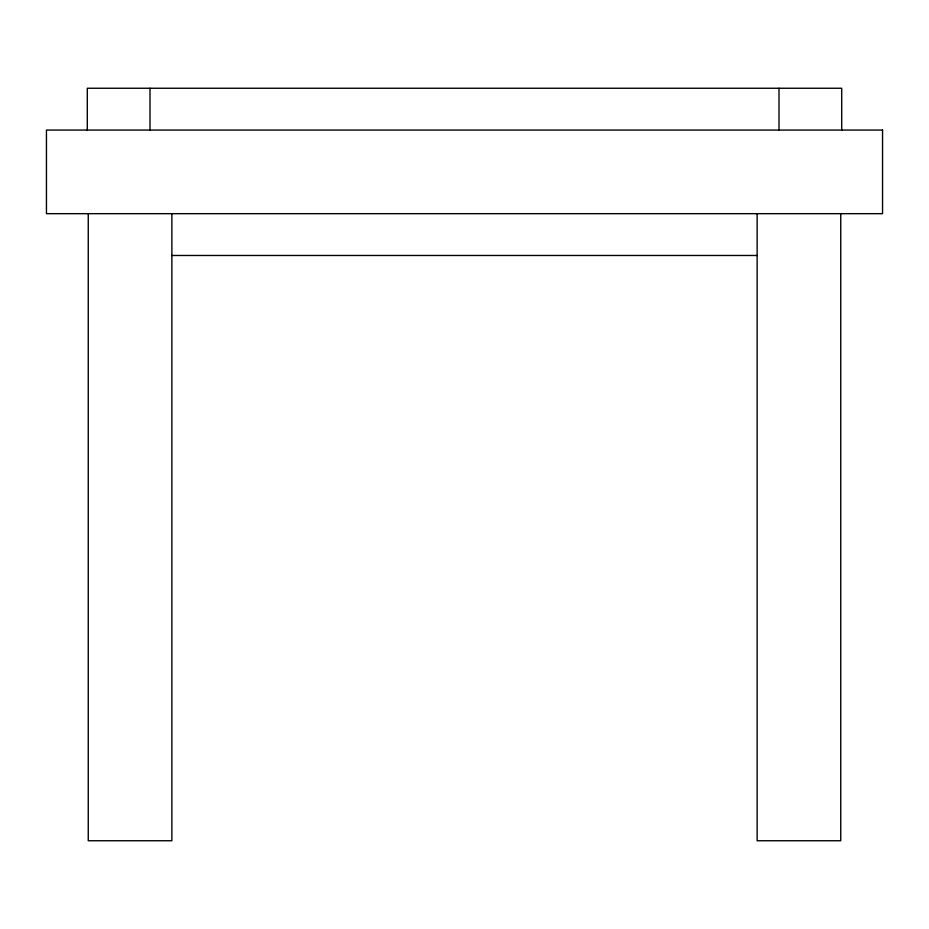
<?xml version="1.0" encoding="UTF-8"?>
<svg xmlns="http://www.w3.org/2000/svg" width="929" height="929" viewBox="0 0 929 929"><rect width="100%" height="100%" fill="white"/><g stroke="black" fill="none" stroke-linecap="round" stroke-linejoin="round"><path stroke-width="1.39" d="M171.865 255.475L757.135 255.475M841.709 130.06L841.709 88.255L87.291 88.255L87.291 130.06M840.745 213.67L840.745 840.745L757.135 840.745L757.135 213.67M779.001 88.255L779.001 130.06M171.865 213.67L171.865 840.745L88.255 840.745L88.255 213.67M149.999 88.255L149.999 130.06M882.55 130.06L46.45 130.06L46.45 213.67L882.55 213.67L882.55 130.06"/></g></svg>
